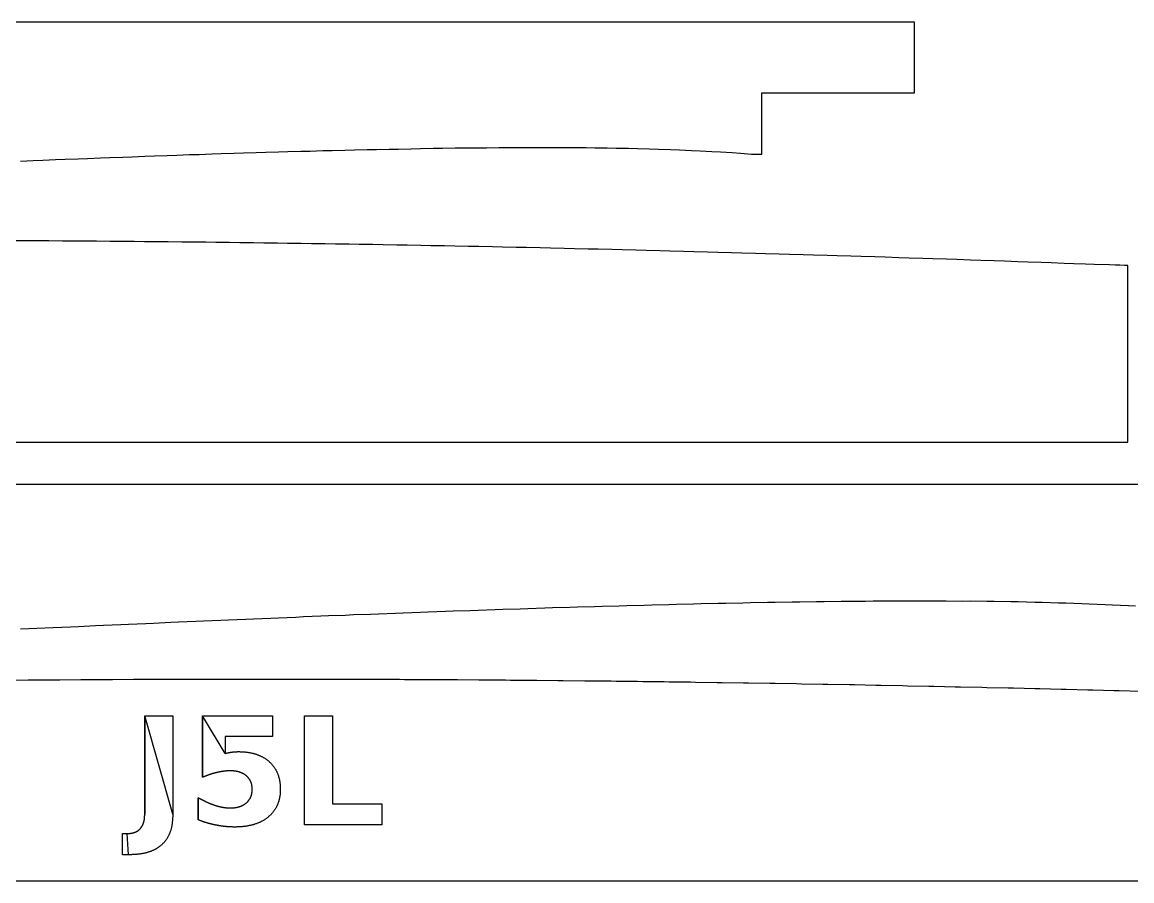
# Model space of a CAD drawing. Extents: x 27 to 271, y 44 to 138.
# Drawn here: x 119.34 to 150.76, y 68.87 to 93.19 of the extents above; entities that cross this region are included whole.
import ezdxf

# ---------------------------------------------------------------- set-up
doc = ezdxf.new("R2010")
doc.units = 0
doc.layers.add('jig_layer', color=7, linetype='CONTINUOUS')
doc.layers.add('jig_number_layer', color=7, linetype='CONTINUOUS')

msp = doc.modelspace()

# ---------------------------------------------------------------- linework, layer by layer
at = {"layer": 'jig_layer', "color": 7}
for points in [[(135.295888, 89.640836), (135.55439, 89.63584), (135.903586, 89.633865), (136.160691, 89.626837), (136.507787, 89.62283), (136.763486, 89.613827), (137.107989, 89.607816), (137.361687, 89.596837), (137.703286, 89.587834), (137.954687, 89.57584), (138.29229, 89.563845), (138.540789, 89.549847), (138.872889, 89.534861), (139.117189, 89.517871), (139.442088, 89.500882), (139.681088, 89.480872), (139.995789, 89.459875), (140.04929, 89.454879), (140.289288, 89.459875), (140.289288, 91.194878), (144.609289, 91.194878), (144.609289, 93.194877), (27.741191, 93.194877), (27.741191, 88.161878)], [(119.285789, 89.261783), (119.65049, 89.277785), (119.919386, 89.286788), (120.283887, 89.30279), (120.552588, 89.311793), (120.916886, 89.326779), (121.185488, 89.335782), (121.549586, 89.351784), (121.817889, 89.359771), (122.181885, 89.374785), (122.450188, 89.383788), (122.813789, 89.397786), (123.081889, 89.405801), (123.445389, 89.420759), (123.713285, 89.428774), (124.076488, 89.442744), (124.344187, 89.449743), (124.707088, 89.463741), (124.974587, 89.47074), (125.337186, 89.483751), (125.604389, 89.49075), (125.966587, 89.502744), (126.233586, 89.508756), (126.595485, 89.521766), (126.862185, 89.527777), (127.223785, 89.539772), (127.490389, 89.544767), (127.851589, 89.555774), (128.117786, 89.560769), (128.478387, 89.571776), (128.744289, 89.575783), (129.104486, 89.585774), (129.369891, 89.589782), (129.72949, 89.598785), (129.994589, 89.601776), (130.353686, 89.610779), (130.618385, 89.613771), (130.976791, 89.621786), (131.240987, 89.623761), (131.598789, 89.630789), (131.862489, 89.631917), (132.219488, 89.637844), (132.482488, 89.63783), (132.838489, 89.642825), (133.100987, 89.642828), (133.45609, 89.646836), (133.71769, 89.64486), (134.071589, 89.646836), (134.33239, 89.64486), (134.68499, 89.645989)], [(134.68499, 89.645839), (134.944787, 89.641832), (135.295888, 89.640703)], [(122.119497, 86.981998), (121.830499, 86.985102), (121.443502, 86.98736), (121.153501, 86.990238), (120.7675, 86.992214), (120.477497, 86.994754), (120.091499, 86.996165), (119.801499, 86.998423), (119.415495, 86.999552), (119.1255, 87.001527)], [(150.656502, 86.299395), (150.559499, 86.302302), (150.429496, 86.30631), (150.301497, 86.310402), (150.132502, 86.315905), (149.6995, 86.330694), (149.453501, 86.339386), (149.126502, 86.350901), (148.849501, 86.360807), (148.479502, 86.373902), (148.1965, 86.384118), (147.819502, 86.397496), (147.5345, 86.407797), (147.154499, 86.421005), (146.868498, 86.431193), (146.485497, 86.444288), (146.195502, 86.454392), (145.809502, 86.467402), (145.519501, 86.477308), (145.131499, 86.490008), (144.841496, 86.499801), (144.454496, 86.512191), (144.163502, 86.521786), (143.777502, 86.533894), (143.487501, 86.543292), (143.100501, 86.555088), (142.810495, 86.564402), (142.423495, 86.575916), (142.133501, 86.585004), (141.746501, 86.596321), (141.4565, 86.605324), (141.068501, 86.616331), (140.778495, 86.625136), (140.391495, 86.635945), (140.101501, 86.644553), (139.714501, 86.655164), (139.4245, 86.663575), (139.0375, 86.673763), (138.747497, 86.68206), (138.360497, 86.692051), (138.070503, 86.700151), (137.683502, 86.709859), (137.393502, 86.717761), (137.006499, 86.727272), (136.715497, 86.735062), (136.329496, 86.744149), (136.039502, 86.751741), (135.652502, 86.760631), (135.362501, 86.767969), (134.975501, 86.776576), (134.685498, 86.783688), (134.298495, 86.791986), (134.008501, 86.798985), (133.621501, 86.807), (133.3315, 86.813773), (132.9445, 86.821478), (132.6545, 86.828082), (132.267497, 86.835589), (131.977503, 86.841996), (131.590502, 86.849108), (131.301501, 86.855316), (130.914501, 86.862118), (130.624498, 86.868129), (130.237495, 86.87462), (129.947501, 86.880321), (129.560501, 86.88653), (129.2705, 86.892034), (128.884502, 86.897932), (128.594496, 86.903238), (128.207496, 86.908826), (127.917502, 86.913934), (127.530502, 86.91924), (127.2415, 86.92415), (126.8545, 86.929061), (126.564497, 86.933774), (126.177497, 86.938346), (125.887503, 86.942749), (125.501502, 86.946954), (125.211501, 86.951159), (124.824501, 86.955054), (124.534498, 86.959061), (124.148497, 86.962646), (123.858503, 86.966343), (123.472502, 86.969645), (123.182501, 86.973229), (122.7965, 86.976136), (122.506497, 86.979438), (122.119497, 86.98226)], [(27.122401, 81.293989), (150.656502, 81.293989), (150.656502, 86.299389)], [(157.391631, 80.096554), (27.19053, 80.096554), (27.19053, 75.118956)], [(119.286028, 76.004185), (120.217325, 76.046078), (120.706326, 76.067979), (120.927125, 76.077885), (121.41603, 76.099588), (121.636725, 76.109494), (122.12543, 76.130999), (122.346029, 76.14099), (122.834527, 76.162297), (123.055126, 76.172203), (123.543427, 76.193201), (123.764026, 76.203107), (124.25233, 76.223907), (124.472728, 76.2337), (124.960727, 76.254104), (125.18103, 76.263897), (125.66873, 76.283992), (125.888931, 76.293785), (126.376427, 76.313484), (126.596529, 76.323192), (127.083828, 76.342496), (127.303829, 76.352092), (127.791128, 76.371001), (128.011027, 76.380596), (128.498027, 76.39911), (128.71783, 76.408621), (129.204627, 76.426627), (129.424328, 76.436025), (129.910826, 76.453523), (130.130429, 76.462808), (130.616627, 76.479797), (130.836128, 76.489111), (131.322126, 76.50548), (131.541427, 76.514595), (132.027128, 76.5304), (132.24633, 76.539403), (132.731826, 76.554699), (132.950831, 76.563505), (133.43603, 76.578095), (133.655029, 76.586788), (134.139827, 76.600786), (134.358628, 76.609281), (134.843131, 76.622574), (135.061729, 76.630871), (135.545827, 76.643373), (135.76423, 76.651473), (136.247928, 76.663185), (136.46603, 76.670975), (136.949225, 76.681869), (137.167231, 76.68946), (137.650025, 76.699564), (137.86783, 76.706761), (138.350128, 76.716046), (138.567727, 76.72296), (139.049529, 76.73137), (139.266828, 76.737974), (139.747927, 76.745481), (139.96493, 76.75169), (140.44523, 76.758294), (140.66183, 76.763995), (141.141526, 76.769499), (141.357929, 76.774889), (141.836829, 76.779179), (142.05283, 76.784118), (142.530926, 76.787194), (142.746425, 76.791597), (143.223626, 76.79329)], [(143.223626, 76.793502), (143.438626, 76.797312), (143.914729, 76.797876), (144.129131, 76.800811), (144.604026, 76.799682), (144.817931, 76.80194), (145.291531, 76.79909), (145.504727, 76.800783), (145.976628, 76.795788), (146.189028, 76.796352), (146.659126, 76.789268), (146.870626, 76.788997), (147.338629, 76.779402), (147.54893, 76.777991), (148.014227, 76.765601), (148.223331, 76.763061), (148.686029, 76.747595), (148.893527, 76.743588), (149.352629, 76.724876), (149.558431, 76.719373), (150.013427, 76.696965), (150.21683, 76.689965), (150.666526, 76.663662), (150.866531, 76.654857)], [(120.251607, 74.555793), (119.653603, 74.550882), (119.5056, 74.550317), (118.907207, 74.544899), (118.759108, 74.544334)], [(124.132605, 74.57329), (123.984605, 74.573494), (123.386607, 74.571236), (123.238604, 74.571199), (122.639607, 74.568377), (122.491607, 74.568298), (121.892608, 74.564996), (121.744607, 74.564801), (121.146604, 74.560906), (120.998607, 74.560624), (120.399601, 74.556193), (120.251607, 74.555914)], [(127.028603, 74.575489), (126.971608, 74.575771), (126.373602, 74.57559), (126.225608, 74.576155), (125.626602, 74.57559), (125.478602, 74.576155), (124.879605, 74.575026), (124.731602, 74.575235), (124.132605, 74.573542)], [(127.1346, 74.575088), (127.028603, 74.57537)], [(127.777601, 74.574487), (127.718608, 74.57469), (127.1346, 74.574972)], [(129.274604, 74.570494), (128.6646, 74.571905), (128.5256, 74.572751), (128.464606, 74.572901), (127.8996, 74.573748), (127.777601, 74.574312)], [(133.770604, 74.542689), (133.164608, 74.547289), (133.020604, 74.548983), (132.415607, 74.553188), (132.271606, 74.554599), (131.665607, 74.558296), (131.522608, 74.559707), (130.916607, 74.562811), (130.772608, 74.56394), (130.1676, 74.56648), (130.023608, 74.567609), (129.418602, 74.569585), (129.274604, 74.570714)], [(136.767607, 74.511489), (136.161602, 74.518178), (136.0186, 74.520154), (135.411602, 74.526278), (135.2686, 74.528253), (134.662604, 74.53387), (134.519602, 74.535845), (133.913606, 74.540869), (133.770604, 74.542562)], [(138.267607, 74.492089), (137.661608, 74.499794), (137.517607, 74.502052), (136.911602, 74.50939), (136.767607, 74.511365)], [(139.766607, 74.470189), (139.160608, 74.478881), (139.016607, 74.481421), (138.410609, 74.48969), (138.267607, 74.491948)], [(140.516607, 74.458288), (139.910608, 74.467488), (139.766607, 74.47031)], [(151.0166, 74.232197), (150.410604, 74.247888), (150.266603, 74.251896), (149.660607, 74.267079), (149.516603, 74.271087), (148.909608, 74.285875), (148.765604, 74.289685), (148.159608, 74.304079), (148.015607, 74.307889), (147.409608, 74.321802), (147.265607, 74.325386), (146.659608, 74.338792), (146.515607, 74.342404), (145.909609, 74.355302), (145.765607, 74.358801), (145.159609, 74.371304), (145.015608, 74.374691), (144.4096, 74.386826), (144.265608, 74.390128), (143.659603, 74.40184), (143.515602, 74.405029), (142.909603, 74.416234), (142.766601, 74.419225), (142.159606, 74.429921), (142.016604, 74.432913), (141.409606, 74.443101), (141.266604, 74.445923), (140.659606, 74.455604), (140.516607, 74.458426)], [(37.578707, 72.065489), (37.009304, 72.080588), (36.869206, 72.082281), (36.303006, 72.10119), (36.164006, 72.10373), (35.602108, 72.126788), (35.464307, 72.1304), (34.907406, 72.157889), (34.771203, 72.162489), (34.220906, 72.194786), (34.086907, 72.200685), (33.545707, 72.238091), (33.414609, 72.245203), (32.885408, 72.288086), (32.758307, 72.296496), (32.245805, 72.345089), (32.124207, 72.354883), (31.727405, 72.398887), (31.487406, 72.394992), (31.487406, 70.868088), (27.167447, 70.868088), (27.167447, 68.868083), (164.035607, 68.868083), (164.035607, 73.817889)]]:
    msp.add_lwpolyline(points, dxfattribs=at)
at = {"layer": 'jig_number_layer', "color": 7}
for points in [[(122.806799, 73.538277), (123.602617, 73.538277), (123.602617, 70.751886), (122.806799, 73.538277), (122.806799, 73.538277), (122.806799, 73.538277), (122.806799, 73.538277)], [(122.806799, 70.751886), (122.806799, 73.538277), (122.806799, 73.538277), (122.806799, 70.751886), (122.806799, 70.751886), (122.806799, 70.751886), (122.806799, 70.751886)], [(124.445976, 71.801961), (124.445976, 73.538288), (124.445976, 73.538277), (124.445976, 71.801961), (124.445976, 71.801961), (124.445976, 71.801961), (124.445976, 71.801961)], [(124.445976, 73.538277), (126.424148, 73.538277), (126.424148, 72.953304), (125.080562, 72.953304), (125.080562, 72.475812), (124.445976, 73.538277), (124.445976, 73.538277), (124.445976, 73.538277), (124.445976, 73.538277)], [(127.329514, 73.538277), (128.125339, 73.538277), (128.125339, 71.053677), (129.522663, 71.053677), (129.522663, 70.45216), (127.329514, 70.45216), (127.329514, 73.538277), (127.329514, 73.538277), (127.329514, 73.538277), (127.329514, 73.538277), (127.329514, 73.538277), (127.329514, 73.538277)], [(124.324017, 70.59687), (124.324017, 71.223186), (124.324017, 70.59687), (124.324017, 70.59687), (124.324017, 70.59687), (124.324017, 70.59687)], [(122.341711, 69.604669), (122.180483, 69.604669), (122.180483, 70.206181), (122.304505, 70.206181), (122.341711, 69.604669), (122.341711, 69.604669), (122.341711, 69.604669), (122.341711, 69.604669)]]:
    msp.add_lwpolyline(points, close=True, dxfattribs=at)
for points, knots in [([(125.080562, 72.475812), (125.082803, 72.476382), (125.087291, 72.477524), (125.094014, 72.47927), (125.100737, 72.481012), (125.107471, 72.482709), (125.114202, 72.484432), (125.120945, 72.486115), (125.127689, 72.487785), (125.134449, 72.489379), (125.141175, 72.490991), (125.147924, 72.492417), (125.154627, 72.493977), (125.161349, 72.495469), (125.16809, 72.496861), (125.17482, 72.498259), (125.181574, 72.499565), (125.188315, 72.500936), (125.195091, 72.502128), (125.201834, 72.503376), (125.208582, 72.504482), (125.215309, 72.505625), (125.222031, 72.506811), (125.228766, 72.507923), (125.235496, 72.509028), (125.242255, 72.509959), (125.248983, 72.511071), (125.25574, 72.512002), (125.262553, 72.51301), (125.269425, 72.514087), (125.276387, 72.515), (125.28334, 72.515957), (125.290306, 72.516841), (125.297256, 72.517864), (125.30422, 72.518782), (125.311194, 72.519603), (125.318168, 72.520418), (125.325212, 72.520982), (125.332267, 72.521828), (125.339385, 72.522429), (125.346502, 72.523001), (125.353621, 72.523565), (125.360743, 72.524124), (125.367861, 72.524708), (125.374984, 72.525199), (125.382118, 72.525538), (125.389301, 72.525825), (125.396528, 72.526105), (125.4038, 72.52638), (125.41107, 72.526693), (125.418344, 72.526857), (125.425617, 72.526986), (125.432888, 72.527265), (125.440166, 72.527353), (125.447438, 72.527466), (125.465251, 72.527594), (125.493612, 72.527553), (125.532516, 72.526637), (125.571398, 72.524793), (125.610242, 72.522177), (125.649035, 72.518815), (125.687747, 72.514575), (125.726353, 72.509399), (125.764831, 72.503285), (125.801617, 72.496492), (125.836708, 72.489136), (125.870103, 72.481311), (125.903283, 72.47265), (125.936229, 72.463163), (125.968895, 72.452776), (126.001248, 72.441469), (126.033252, 72.429228), (126.064859, 72.41602), (126.095263, 72.402161), (126.124454, 72.387717), (126.152445, 72.37278), (126.179964, 72.356974), (126.206988, 72.340325), (126.233468, 72.322811), (126.259375, 72.304456), (126.284686, 72.285279), (126.309343, 72.265265), (126.333048, 72.244685), (126.355788, 72.22357), (126.377566, 72.201975), (126.398616, 72.179674), (126.418908, 72.156685), (126.438415, 72.133031), (126.457102, 72.108729), (126.474934, 72.083808), (126.491878, 72.058289), (126.508044, 72.03196), (126.523385, 72.004834), (126.537855, 71.976933), (126.551354, 71.948537), (126.563903, 71.919698), (126.575491, 71.890452), (126.586136, 71.860851), (126.595864, 71.830937), (126.604688, 71.800743), (126.612919, 71.769197), (126.620446, 71.736299), (126.627171, 71.70206), (126.632883, 71.667636), (126.63761, 71.633062), (126.641363, 71.598369), (126.64424, 71.563576), (126.646069, 71.528697), (126.647228, 71.493774), (126.647565, 71.458887), (126.647049, 71.424062), (126.645725, 71.389316), (126.643562, 71.35463), (126.640527, 71.320023), (126.636396, 71.285542), (126.631282, 71.251199), (126.625144, 71.217031), (126.617901, 71.183088), (126.609757, 71.150345), (126.600754, 71.118834), (126.591042, 71.088549), (126.580332, 71.058596), (126.568627, 71.029011), (126.55591, 70.99984), (126.542212, 70.971127), (126.52751, 70.942924), (126.51181, 70.915274), (126.495101, 70.888196), (126.477366, 70.861752), (126.458672, 70.83595), (126.439061, 70.810827), (126.418565, 70.786408), (126.397242, 70.762699), (126.375127, 70.739722), (126.35226, 70.717488), (126.328681, 70.696003), (126.303992, 70.674919), (126.278193, 70.654283), (126.251269, 70.634174), (126.22372, 70.614939), (126.195587, 70.596574), (126.166901, 70.579092), (126.1377, 70.562491), (126.108028, 70.546758), (126.077908, 70.531915), (126.046412, 70.51751), (126.013533, 70.503626), (125.979266, 70.490361), (125.944626, 70.478086), (125.909654, 70.466778), (125.874387, 70.456406), (125.838866, 70.446921), (125.803122, 70.438301), (125.76718, 70.43053), (125.729382, 70.423246), (125.68973, 70.416523), (125.648227, 70.41048), (125.606602, 70.405374), (125.564882, 70.401163), (125.523091, 70.397793), (125.481242, 70.395283), (125.439362, 70.393424), (125.397453, 70.392438), (125.363037, 70.392212), (125.336122, 70.392304), (125.31671, 70.392522), (125.297301, 70.392752), (125.277903, 70.393406), (125.258505, 70.394009), (125.239111, 70.39477), (125.219726, 70.395703), (125.200353, 70.396803), (125.18098, 70.397891), (125.161641, 70.399387), (125.142304, 70.400831), (125.122981, 70.402379), (125.103676, 70.404165), (125.08438, 70.406081), (125.065089, 70.408099), (125.045834, 70.410408), (125.026577, 70.41268), (125.007326, 70.415153), (124.988071, 70.417776), (124.968817, 70.420576), (124.949581, 70.423506), (124.930366, 70.42657), (124.911174, 70.429776), (124.892002, 70.433102), (124.872854, 70.436559), (124.853733, 70.440158), (124.834632, 70.443851), (124.815562, 70.447699), (124.796514, 70.451653), (124.777491, 70.455739), (124.758496, 70.459944), (124.73953, 70.464275), (124.720599, 70.468747), (124.701698, 70.473352), (124.682824, 70.47807), (124.663886, 70.482935), (124.644896, 70.487982), (124.625852, 70.493198), (124.606843, 70.498543), (124.587883, 70.504063), (124.568963, 70.509719), (124.550093, 70.515535), (124.531275, 70.521508), (124.512509, 70.527635), (124.493674, 70.533945), (124.474785, 70.540475), (124.455827, 70.547186), (124.43692, 70.554037), (124.418055, 70.561009), (124.39922, 70.568069), (124.380403, 70.57518), (124.36162, 70.582384), (124.342845, 70.58961), (124.33033, 70.594431), (124.324073, 70.596841)], [0, 0, 0, 0, 0.00694, 0.013892, 0.020836, 0.027775, 0.034727, 0.041679, 0.048627, 0.055568, 0.062516, 0.069374, 0.076262, 0.083161, 0.090031, 0.09691, 0.103784, 0.110667, 0.117544, 0.124426, 0.131238, 0.138059, 0.144896, 0.151714, 0.158538, 0.165354, 0.172181, 0.178995, 0.185814, 0.192842, 0.199863, 0.206876, 0.2139, 0.220926, 0.22795, 0.234972, 0.241993, 0.249014, 0.256167, 0.263307, 0.270443, 0.277584, 0.284732, 0.291874, 0.29901, 0.306152, 0.313297, 0.320577, 0.32785, 0.335129, 0.342406, 0.349675, 0.356953, 0.364234, 0.371509, 0.37877, 0.417676, 0.456587, 0.495503, 0.534443, 0.573376, 0.612308, 0.651264, 0.690221, 0.729178, 0.763476, 0.797771, 0.832068, 0.866339, 0.900613, 0.934889, 0.969141, 1.003391, 1.037641, 1.069362, 1.101084, 1.132806, 1.164552, 1.196293, 1.228033, 1.25979, 1.291539, 1.323288, 1.353948, 1.384615, 1.415282, 1.445931, 1.476588, 1.507245, 1.537879, 1.568502, 1.599123, 1.630547, 1.661971, 1.693396, 1.724852, 1.756305, 1.787755, 1.819206, 1.850658, 1.882113, 1.916999, 1.951886, 1.986776, 2.021668, 2.056559, 2.091451, 2.126388, 2.161329, 2.196272, 2.231041, 2.265808, 2.300574, 2.335291, 2.370015, 2.40474, 2.439442, 2.474142, 2.508842, 2.540643, 2.572441, 2.604238, 2.636055, 2.667873, 2.699686, 2.731476, 2.763267, 2.795055, 2.826908, 2.858765, 2.890621, 2.922504, 2.954385, 2.986266, 3.018157, 3.050051, 3.081947, 3.115543, 3.149143, 3.182742, 3.216326, 3.249916, 3.283506, 3.317082, 3.350655, 3.384229, 3.420968, 3.457708, 3.494449, 3.531205, 3.56796, 3.604719, 3.641488, 3.678256, 3.715026, 3.756961, 3.798898, 3.840836, 3.882761, 3.924685, 3.966608, 4.008527, 4.050444, 4.09236, 4.111775, 4.131188, 4.1506, 4.170003, 4.189413, 4.208822, 4.228229, 4.247634, 4.267035, 4.286437, 4.305824, 4.325206, 4.344592, 4.363985, 4.38338, 4.402778, 4.422164, 4.441552, 4.461002, 4.480462, 4.499922, 4.519376, 4.538835, 4.558293, 4.577751, 4.597208, 4.616663, 4.636115, 4.655569, 4.675025, 4.694485, 4.713935, 4.733388, 4.752839, 4.772296, 4.791751, 4.811498, 4.831243, 4.850986, 4.870738, 4.890482, 4.910227, 4.929975, 4.949713, 4.969449, 4.989565, 5.009671, 5.029781, 5.049892, 5.070009, 5.090122, 5.110241, 5.130359, 5.150475, 5.150475, 5.150475, 5.150475]), ([(124.324017, 71.223186), (124.330092, 71.219827), (124.342239, 71.213112), (124.360466, 71.203051), (124.378707, 71.193022), (124.396985, 71.183061), (124.4153, 71.173172), (124.433662, 71.163368), (124.452088, 71.153691), (124.470576, 71.144138), (124.488722, 71.134936), (124.506543, 71.126112), (124.524027, 71.117642), (124.541578, 71.109304), (124.559199, 71.101115), (124.576894, 71.093088), (124.594653, 71.085205), (124.612471, 71.077452), (124.630353, 71.069846), (124.647907, 71.062565), (124.665114, 71.055576), (124.681969, 71.04887), (124.698878, 71.042306), (124.71584, 71.035883), (124.732856, 71.029606), (124.749937, 71.023511), (124.767063, 71.017549), (124.784251, 71.011765), (124.801167, 71.006254), (124.817811, 71.001011), (124.834183, 70.996043), (124.850611, 70.991252), (124.867076, 70.986595), (124.883595, 70.982127), (124.900152, 70.977807), (124.916763, 70.97369), (124.933409, 70.969723), (124.949765, 70.966038), (124.965819, 70.962571), (124.981576, 70.959356), (124.997367, 70.956308), (125.013189, 70.953431), (125.029039, 70.950725), (125.044929, 70.948258), (125.060823, 70.945829), (125.076769, 70.943766), (125.092445, 70.941884), (125.10786, 70.940239), (125.123002, 70.938769), (125.138162, 70.937464), (125.153344, 70.936444), (125.168538, 70.935561), (125.183729, 70.934593), (125.198948, 70.934206), (125.214166, 70.9339), (125.230984, 70.933806), (125.249397, 70.933937), (125.269396, 70.93449), (125.289395, 70.935128), (125.309358, 70.936524), (125.329295, 70.938196), (125.349199, 70.940225), (125.369051, 70.942738), (125.388836, 70.945764), (125.407782, 70.94912), (125.425879, 70.952762), (125.443126, 70.956645), (125.460274, 70.960915), (125.477301, 70.96565), (125.494207, 70.970801), (125.510968, 70.976408), (125.52756, 70.982484), (125.543964, 70.989045), (125.55975, 70.995927), (125.574925, 71.00308), (125.589479, 71.010492), (125.603812, 71.018329), (125.617912, 71.026583), (125.631751, 71.035269), (125.645316, 71.04438), (125.658598, 71.053901), (125.671563, 71.063853), (125.684049, 71.074088), (125.696048, 71.08459), (125.707558, 71.095338), (125.718717, 71.106445), (125.729506, 71.11791), (125.739905, 71.12973), (125.749893, 71.141892), (125.75945, 71.154391), (125.768577, 71.167207), (125.777227, 71.180297), (125.785358, 71.193659), (125.792988, 71.207254), (125.800139, 71.221106), (125.806818, 71.235196), (125.813024, 71.249508), (125.818768, 71.264009), (125.824003, 71.278698), (125.828773, 71.293541), (125.833193, 71.308928), (125.83718, 71.324868), (125.840725, 71.341342), (125.843706, 71.357936), (125.846261, 71.374603), (125.848241, 71.391351), (125.849725, 71.408155), (125.850908, 71.424993), (125.851521, 71.441871), (125.851712, 71.458789), (125.851527, 71.475742), (125.850904, 71.492721), (125.849747, 71.509663), (125.848157, 71.52656), (125.8462, 71.543408), (125.843736, 71.560191), (125.84066, 71.576869), (125.837138, 71.593455), (125.83314, 71.609465), (125.828746, 71.6249), (125.823998, 71.639754), (125.818763, 71.654447), (125.81305, 71.668963), (125.806845, 71.683277), (125.800169, 71.697371), (125.793011, 71.71122), (125.785363, 71.724799), (125.777212, 71.738104), (125.768566, 71.751118), (125.759441, 71.763834), (125.749865, 71.776222), (125.739857, 71.788272), (125.729444, 71.799977), (125.718663, 71.811346), (125.707501, 71.822346), (125.696004, 71.833001), (125.684008, 71.843437), (125.671514, 71.853628), (125.658539, 71.863573), (125.645247, 71.873088), (125.631679, 71.882196), (125.617846, 71.890891), (125.603767, 71.89917), (125.589438, 71.907005), (125.574891, 71.91442), (125.559731, 71.921605), (125.543942, 71.928482), (125.527549, 71.935061), (125.510962, 71.941147), (125.494205, 71.946756), (125.477303, 71.951922), (125.460265, 71.956633), (125.443112, 71.960908), (125.425862, 71.964782), (125.407763, 71.968406), (125.388815, 71.971726), (125.369025, 71.974719), (125.349173, 71.97724), (125.329269, 71.979289), (125.309333, 71.980981), (125.289363, 71.982235), (125.269376, 71.983192), (125.249375, 71.983755), (125.231701, 71.983911), (125.216359, 71.983847), (125.203351, 71.983668), (125.190349, 71.98331), (125.177347, 71.982978), (125.164354, 71.982406), (125.151374, 71.981638), (125.138401, 71.980769), (125.125428, 71.97987), (125.112251, 71.978796), (125.09886, 71.977612), (125.085271, 71.976249), (125.071688, 71.974833), (125.058115, 71.973335), (125.044566, 71.971602), (125.031023, 71.969803), (125.017511, 71.967793), (125.003997, 71.965818), (124.990268, 71.963649), (124.976312, 71.961347), (124.962142, 71.958825), (124.948001, 71.956156), (124.933849, 71.953544), (124.91975, 71.950655), (124.90566, 71.947708), (124.891583, 71.944705), (124.877532, 71.941604), (124.863221, 71.938365), (124.848656, 71.934966), (124.833833, 71.931415), (124.819027, 71.927794), (124.804253, 71.924049), (124.789499, 71.920235), (124.77477, 71.916333), (124.760068, 71.912325), (124.745394, 71.908212), (124.730414, 71.903902), (124.715133, 71.899396), (124.699562, 71.894665), (124.684025, 71.889831), (124.66852, 71.884895), (124.653052, 71.879842), (124.637622, 71.874678), (124.62223, 71.8694), (124.606877, 71.864016), (124.59122, 71.858413), (124.575264, 71.852567), (124.559015, 71.846474), (124.542797, 71.840297), (124.526608, 71.834044), (124.510447, 71.827713), (124.494306, 71.821324), (124.47818, 71.814902), (124.462067, 71.808456), (124.451326, 71.804162), (124.445957, 71.802015)], [0, 0, 0, 0, 0.020824, 0.04164, 0.062458, 0.083272, 0.104087, 0.124904, 0.145716, 0.166524, 0.187334, 0.206753, 0.226182, 0.245615, 0.265044, 0.284474, 0.303904, 0.323334, 0.34277, 0.362201, 0.380346, 0.398484, 0.416622, 0.43476, 0.452898, 0.471031, 0.489166, 0.5073, 0.525435, 0.54254, 0.55965, 0.57676, 0.593876, 0.610984, 0.628095, 0.64521, 0.662321, 0.679431, 0.695508, 0.711591, 0.727675, 0.743755, 0.759834, 0.775912, 0.791995, 0.808069, 0.824145, 0.839362, 0.854574, 0.869786, 0.885006, 0.900222, 0.915445, 0.930666, 0.945888, 0.96111, 0.981118, 1.001125, 1.021128, 1.04114, 1.061149, 1.081151, 1.101156, 1.121173, 1.141189, 1.158875, 1.176548, 1.194219, 1.211886, 1.229561, 1.247233, 1.264901, 1.282563, 1.300225, 1.316555, 1.332886, 1.349216, 1.365556, 1.381893, 1.398226, 1.414571, 1.430912, 1.447247, 1.462999, 1.478741, 1.494481, 1.510224, 1.525963, 1.5417, 1.557428, 1.573157, 1.588894, 1.604487, 1.62007, 1.635653, 1.651244, 1.666842, 1.682443, 1.698028, 1.713615, 1.729206, 1.746047, 1.762898, 1.779749, 1.796621, 1.813476, 1.830331, 1.847226, 1.864109, 1.880991, 1.897979, 1.914965, 1.931955, 1.948917, 1.965875, 1.982834, 1.999796, 2.016745, 2.033694, 2.04929, 2.06488, 2.08047, 2.096075, 2.111671, 2.127264, 2.142849, 2.158431, 2.174008, 2.189647, 2.205294, 2.22095, 2.236612, 2.252277, 2.26794, 2.28361, 2.299283, 2.314957, 2.331301, 2.347646, 2.363993, 2.380331, 2.396663, 2.413002, 2.429323, 2.44565, 2.461979, 2.479644, 2.497306, 2.514965, 2.532639, 2.550312, 2.567983, 2.585662, 2.60334, 2.621017, 2.641032, 2.661046, 2.681057, 2.701059, 2.721068, 2.741076, 2.761086, 2.781093, 2.801099, 2.814109, 2.827118, 2.840124, 2.853132, 2.866134, 2.879139, 2.892141, 2.90514, 2.918149, 2.931805, 2.945466, 2.959122, 2.972773, 2.986432, 3.000098, 3.013758, 3.027415, 3.041071, 3.055454, 3.06985, 3.084247, 3.098626, 3.113022, 3.12742, 3.141811, 3.156202, 3.170589, 3.185828, 3.201073, 3.216314, 3.231556, 3.246795, 3.262032, 3.277266, 3.292509, 3.307752, 3.32403, 3.340303, 3.356573, 3.372844, 3.389116, 3.405389, 3.421659, 3.43793, 3.454198, 3.471549, 3.488907, 3.50626, 3.523613, 3.54097, 3.558329, 3.575691, 3.593045, 3.610393, 3.610393, 3.610393, 3.610393]), ([(122.304505, 70.206181), (122.310169, 70.206463), (122.321497, 70.207028), (122.338487, 70.207937), (122.355455, 70.20897), (122.372395, 70.210194), (122.389298, 70.21167), (122.406163, 70.213449), (122.422971, 70.215637), (122.439698, 70.218309), (122.455642, 70.221358), (122.470781, 70.224788), (122.485118, 70.22852), (122.499333, 70.232723), (122.513417, 70.237375), (122.527349, 70.242492), (122.541105, 70.248068), (122.55466, 70.254124), (122.567988, 70.260665), (122.580786, 70.26753), (122.593054, 70.274679), (122.60479, 70.282092), (122.616258, 70.289904), (122.627455, 70.298101), (122.63835, 70.306688), (122.648943, 70.315644), (122.659199, 70.324975), (122.669121, 70.33465), (122.678806, 70.34477), (122.688187, 70.355372), (122.697283, 70.366414), (122.706, 70.377768), (122.714314, 70.389428), (122.722222, 70.401367), (122.729731, 70.41356), (122.73685, 70.425988), (122.743582, 70.438633), (122.750133, 70.451952), (122.756489, 70.465933), (122.762584, 70.480588), (122.768205, 70.495427), (122.773373, 70.510426), (122.77809, 70.525573), (122.78237, 70.540845), (122.786212, 70.556223), (122.789618, 70.571693), (122.792768, 70.58807), (122.795606, 70.605355), (122.798092, 70.623544), (122.800089, 70.641801), (122.801864, 70.660087), (122.803177, 70.678418), (122.804272, 70.69677), (122.805274, 70.715141), (122.806, 70.733539), (122.806531, 70.745804), (122.806796, 70.751937)], [0, 0, 0, 0, 0.017012, 0.034027, 0.051042, 0.068011, 0.084977, 0.101943, 0.118881, 0.135819, 0.152755, 0.167571, 0.18238, 0.197192, 0.212032, 0.226869, 0.241709, 0.256554, 0.271398, 0.28624, 0.300112, 0.313988, 0.327873, 0.341734, 0.355607, 0.369483, 0.383339, 0.397194, 0.411052, 0.425351, 0.439653, 0.453962, 0.468285, 0.482604, 0.496918, 0.511237, 0.525564, 0.539888, 0.555758, 0.571629, 0.587498, 0.603352, 0.619217, 0.635083, 0.650928, 0.666763, 0.682598, 0.700951, 0.719308, 0.737664, 0.756047, 0.774419, 0.792793, 0.811201, 0.829613, 0.848029, 0.848029, 0.848029, 0.848029]), ([(123.602617, 70.751886), (123.602035, 70.738751), (123.600871, 70.71248), (123.598823, 70.673086), (123.596514, 70.633741), (123.593757, 70.594459), (123.590423, 70.555256), (123.586322, 70.516146), (123.58129, 70.477164), (123.575214, 70.438354), (123.568257, 70.401462), (123.560458, 70.366521), (123.552031, 70.333519), (123.542561, 70.300777), (123.532026, 70.268339), (123.520436, 70.23624), (123.507758, 70.204548), (123.494005, 70.173299), (123.479135, 70.142558), (123.463567, 70.11312), (123.447374, 70.085), (123.430661, 70.05818), (123.413025, 70.031968), (123.394474, 70.006402), (123.375027, 69.981519), (123.354699, 69.957372), (123.333504, 69.934004), (123.31146, 69.911459), (123.288363, 69.889568), (123.264188, 69.868423), (123.239, 69.848028), (123.213053, 69.828577), (123.186401, 69.810075), (123.159112, 69.792497), (123.131238, 69.775844), (123.102824, 69.760109), (123.073925, 69.74526), (123.043301, 69.730692), (123.010926, 69.716524), (122.976788, 69.70288), (122.942249, 69.690317), (122.907352, 69.678819), (122.872143, 69.668348), (122.836669, 69.658871), (122.800961, 69.650383), (122.765057, 69.642845), (122.726855, 69.635829), (122.686345, 69.629524), (122.643552, 69.623979), (122.600628, 69.619406), (122.55761, 69.615676), (122.514524, 69.612636), (122.471378, 69.610163), (122.428186, 69.60811), (122.384956, 69.606317), (122.356133, 69.605222), (122.341722, 69.604675)], [0, 0, 0, 0, 0.039443, 0.078891, 0.118338, 0.157681, 0.197023, 0.236366, 0.275647, 0.314925, 0.354198, 0.388254, 0.422309, 0.456365, 0.490488, 0.524607, 0.558729, 0.592869, 0.627012, 0.661151, 0.69275, 0.724342, 0.755935, 0.787509, 0.819083, 0.850658, 0.882181, 0.913705, 0.945227, 0.977629, 1.010031, 1.042433, 1.074892, 1.107344, 1.139796, 1.172283, 1.204767, 1.237251, 1.274008, 1.310765, 1.347523, 1.384249, 1.420976, 1.457706, 1.494389, 1.531071, 1.567755, 1.610899, 1.654047, 1.697196, 1.740389, 1.78358, 1.82677, 1.870036, 1.913303, 1.956568, 1.956568, 1.956568, 1.956568])]:
    msp.add_open_spline(points, degree=3, knots=knots, dxfattribs=at)

doc.saveas('drawing.dxf')
